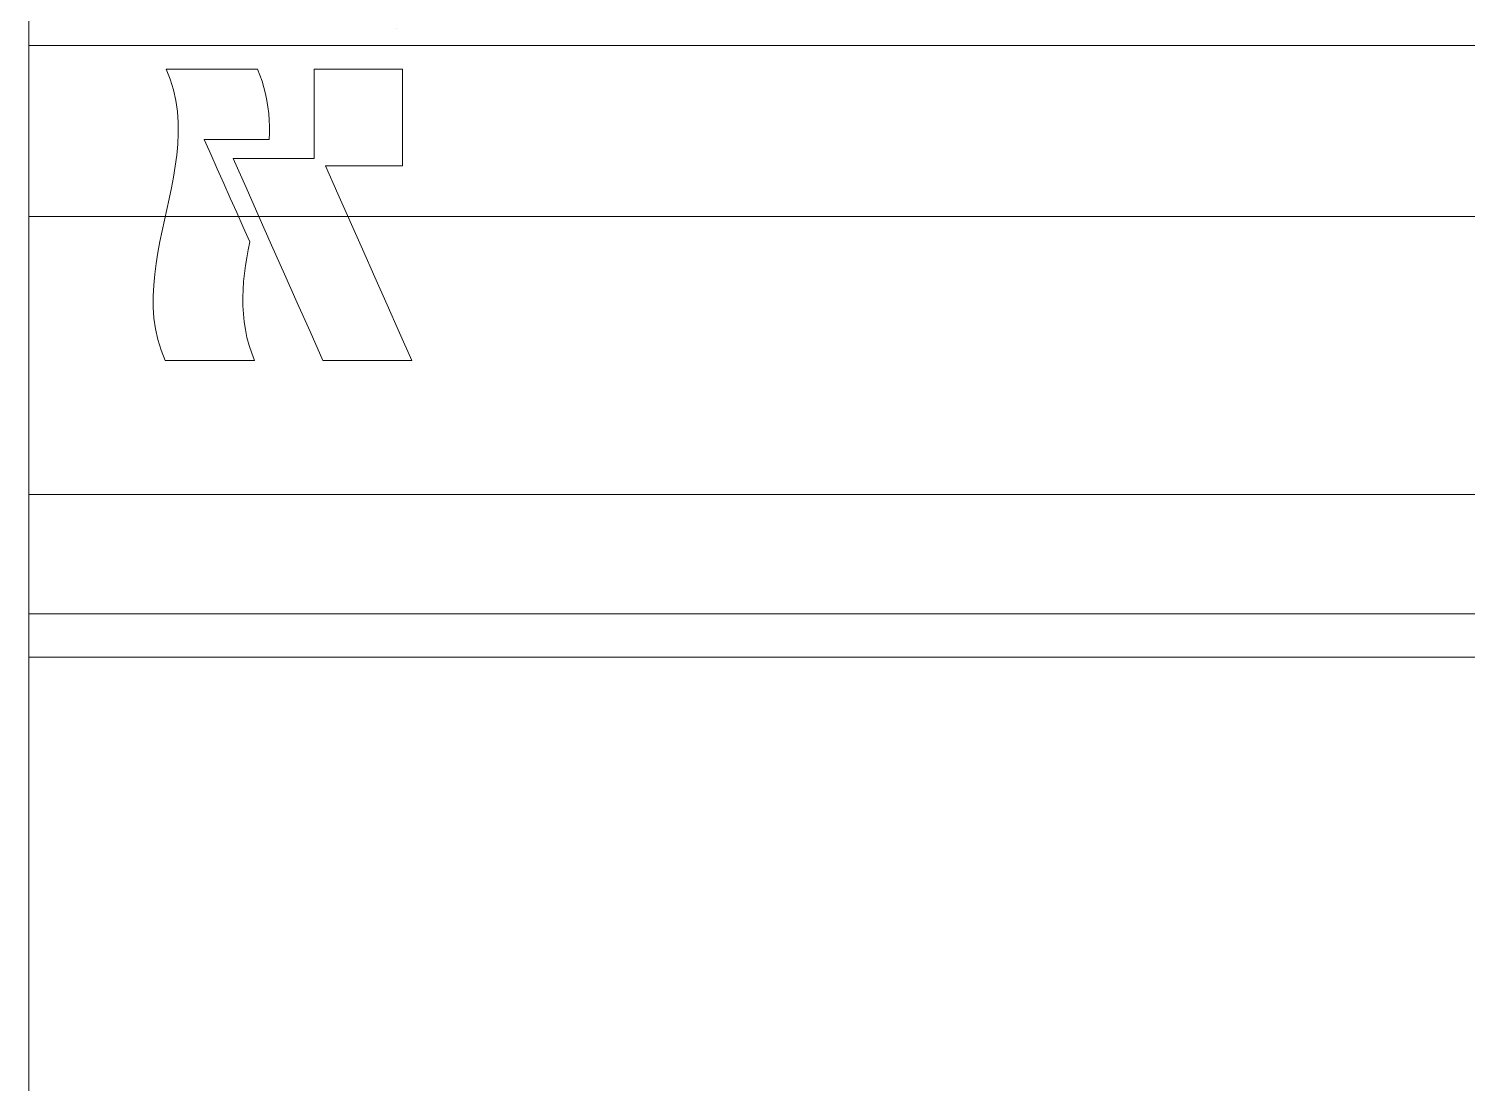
# Model space of a CAD drawing. Header units: millimetres. Extents: x 37984 to 70752, y 14140 to 37584.
# Drawn here: x 39495.92 to 39506.67, y 35683.73 to 35691.6 of the extents above; entities that cross this region are included whole.
import ezdxf

# ---------------------------------------------------------------- set-up
doc = ezdxf.new("R2010")
doc.units = ezdxf.units.MM
doc.set_wipeout_variables(frame=1)
doc.layers.add('000-PI-Oprema', color=30, linetype='Continuous', lineweight=5)

# ---------------------------------------------------------------- blocks, each defined once
blk = doc.blocks.new('Socomec I-60')
blk.add_wipeout([(0, 44.75), (35.7, 44.75), (35.7, -44.75), (0, -44.75)]).dxf.layer = '000-PI-Oprema'
at = {"layer": '000-PI-Oprema'}
for p, q in [((0, -21.28), (0, 21.28)), ((2.749, -17.802), (2.749, -17.802)), ((0, -17.926), (12.25, -17.926)), ((1.123, -18.103), (1.026, -18.103)), ((1.026, -18.103), (1.057, -18.179)), ((1.026, -18.103), (1.026, -18.103)), ((1.221, -18.103), (1.123, -18.103)), ((1.319, -18.103), (1.221, -18.103)), ((1.416, -18.103), (1.319, -18.103)), ((1.514, -18.103), (1.416, -18.103)), ((1.611, -18.103), (1.514, -18.103)), ((1.709, -18.103), (1.611, -18.103)), ((1.727, -18.148), (1.709, -18.103)), ((1.709, -18.103), (1.709, -18.103)), ((1.744, -18.194), (1.727, -18.148)), ((2.133, -18.103), (2.793, -18.103)), ((2.133, -18.198), (2.133, -18.103)), ((2.133, -18.103), (2.133, -18.103)), ((2.793, -18.103), (2.793, -18.206)), ((2.793, -18.103), (2.793, -18.103)), ((1.057, -18.179), (1.081, -18.258)), ((1.081, -18.258), (1.099, -18.338)), ((1.757, -18.241), (1.744, -18.194)), ((1.769, -18.289), (1.757, -18.241)), ((2.133, -18.294), (2.133, -18.198)), ((2.793, -18.206), (2.793, -18.309)), ((1.099, -18.338), (1.111, -18.42)), ((1.779, -18.337), (1.769, -18.289)), ((1.786, -18.385), (1.779, -18.337)), ((2.133, -18.39), (2.133, -18.294)), ((2.793, -18.309), (2.793, -18.413)), ((1.111, -18.42), (1.117, -18.502)), ((1.792, -18.434), (1.786, -18.385)), ((1.795, -18.483), (1.792, -18.434)), ((1.797, -18.532), (1.795, -18.483)), ((2.133, -18.485), (2.133, -18.39)), ((2.793, -18.413), (2.793, -18.516)), ((1.117, -18.583), (1.113, -18.665)), ((1.117, -18.502), (1.117, -18.583)), ((1.795, -18.63), (1.797, -18.581)), ((1.797, -18.581), (1.797, -18.532)), ((2.133, -18.581), (2.133, -18.485)), ((2.133, -18.677), (2.133, -18.581)), ((2.793, -18.516), (2.793, -18.62)), ((1.113, -18.665), (1.105, -18.747)), ((1.36, -18.739), (1.311, -18.63)), ((1.311, -18.63), (1.795, -18.63)), ((1.311, -18.63), (1.311, -18.63)), ((1.795, -18.63), (1.795, -18.63)), ((2.133, -18.772), (2.133, -18.677)), ((2.793, -18.62), (2.793, -18.723)), ((1.105, -18.747), (1.094, -18.828)), ((1.408, -18.848), (1.36, -18.739)), ((2.133, -18.772), (1.527, -18.772)), ((1.527, -18.772), (1.623, -18.988)), ((1.527, -18.772), (1.527, -18.772)), ((2.133, -18.772), (2.133, -18.772)), ((2.793, -18.723), (2.793, -18.826)), ((1.081, -18.91), (1.066, -18.991)), ((1.094, -18.828), (1.081, -18.91)), ((1.456, -18.957), (1.408, -18.848)), ((2.308, -19.034), (2.216, -18.826)), ((2.793, -18.826), (2.216, -18.826)), ((2.216, -18.826), (2.216, -18.826)), ((2.793, -18.826), (2.793, -18.826)), ((1.066, -18.991), (1.049, -19.071)), ((1.505, -19.066), (1.456, -18.957)), ((1.623, -18.988), (1.718, -19.203)), ((1.049, -19.071), (1.032, -19.151)), ((1.553, -19.175), (1.505, -19.066)), ((2.401, -19.242), (2.308, -19.034)), ((0, -19.205), (35.7, -19.205)), ((1.014, -19.232), (0.997, -19.312)), ((1.032, -19.151), (1.014, -19.232)), ((1.602, -19.284), (1.553, -19.175)), ((1.718, -19.203), (1.814, -19.418)), ((0.997, -19.312), (0.98, -19.392)), ((1.65, -19.393), (1.602, -19.284)), ((2.493, -19.449), (2.401, -19.242)), ((0.98, -19.392), (0.965, -19.473)), ((1.638, -19.452), (1.65, -19.393)), ((1.65, -19.393), (1.65, -19.393)), ((1.814, -19.418), (1.91, -19.634)), ((2.585, -19.657), (2.493, -19.449)), ((0.951, -19.554), (0.941, -19.636)), ((0.965, -19.473), (0.951, -19.554)), ((1.619, -19.571), (1.628, -19.512)), ((1.628, -19.512), (1.638, -19.452)), ((0.941, -19.636), (0.933, -19.717)), ((1.605, -19.69), (1.611, -19.631)), ((1.611, -19.631), (1.619, -19.571)), ((1.91, -19.634), (2.005, -19.849)), ((2.678, -19.864), (2.585, -19.657)), ((0.933, -19.717), (0.929, -19.799)), ((1.599, -19.81), (1.601, -19.75)), ((1.601, -19.75), (1.605, -19.69)), ((0.929, -19.799), (0.929, -19.881)), ((1.6, -19.871), (1.599, -19.81)), ((1.603, -19.93), (1.6, -19.871)), ((2.005, -19.849), (2.101, -20.064)), ((2.77, -20.072), (2.678, -19.864)), ((0.929, -19.881), (0.935, -19.963)), ((0.935, -19.963), (0.946, -20.044)), ((1.609, -19.99), (1.603, -19.93)), ((0.946, -20.044), (0.963, -20.124)), ((1.618, -20.049), (1.609, -19.99)), ((1.63, -20.108), (1.618, -20.049)), ((2.101, -20.064), (2.196, -20.28)), ((2.862, -20.28), (2.77, -20.072)), ((0.963, -20.124), (0.988, -20.203)), ((0.988, -20.203), (1.019, -20.28)), ((1.646, -20.167), (1.63, -20.108)), ((1.665, -20.224), (1.646, -20.167)), ((1.019, -20.28), (1.114, -20.28)), ((1.019, -20.28), (1.019, -20.28)), ((1.114, -20.28), (1.21, -20.28)), ((1.21, -20.28), (1.305, -20.28)), ((1.305, -20.28), (1.401, -20.28)), ((1.401, -20.28), (1.496, -20.28)), ((1.496, -20.28), (1.592, -20.28)), ((1.592, -20.28), (1.687, -20.28)), ((1.687, -20.28), (1.665, -20.224)), ((1.687, -20.28), (1.687, -20.28)), ((2.196, -20.28), (2.862, -20.28)), ((2.196, -20.28), (2.196, -20.28)), ((2.862, -20.28), (2.862, -20.28)), ((0, -21.28), (35.7, -21.28)), ((0, -22.173), (0, -21.28)), ((0, -22.496), (0, -22.173)), ((0, -22.173), (35.7, -22.173)), ((0, -22.496), (0, -44.75)), ((0, -22.496), (35.7, -22.496))]:
    blk.add_line(p, q, dxfattribs=at)

msp = doc.modelspace()

# ---------------------------------------------------------------- block references
at = {"layer": '000-PI-Oprema'}
msp.add_blockref('Socomec I-60', (39495.922, 35709.406), dxfattribs=at)

doc.saveas('drawing.dxf')
